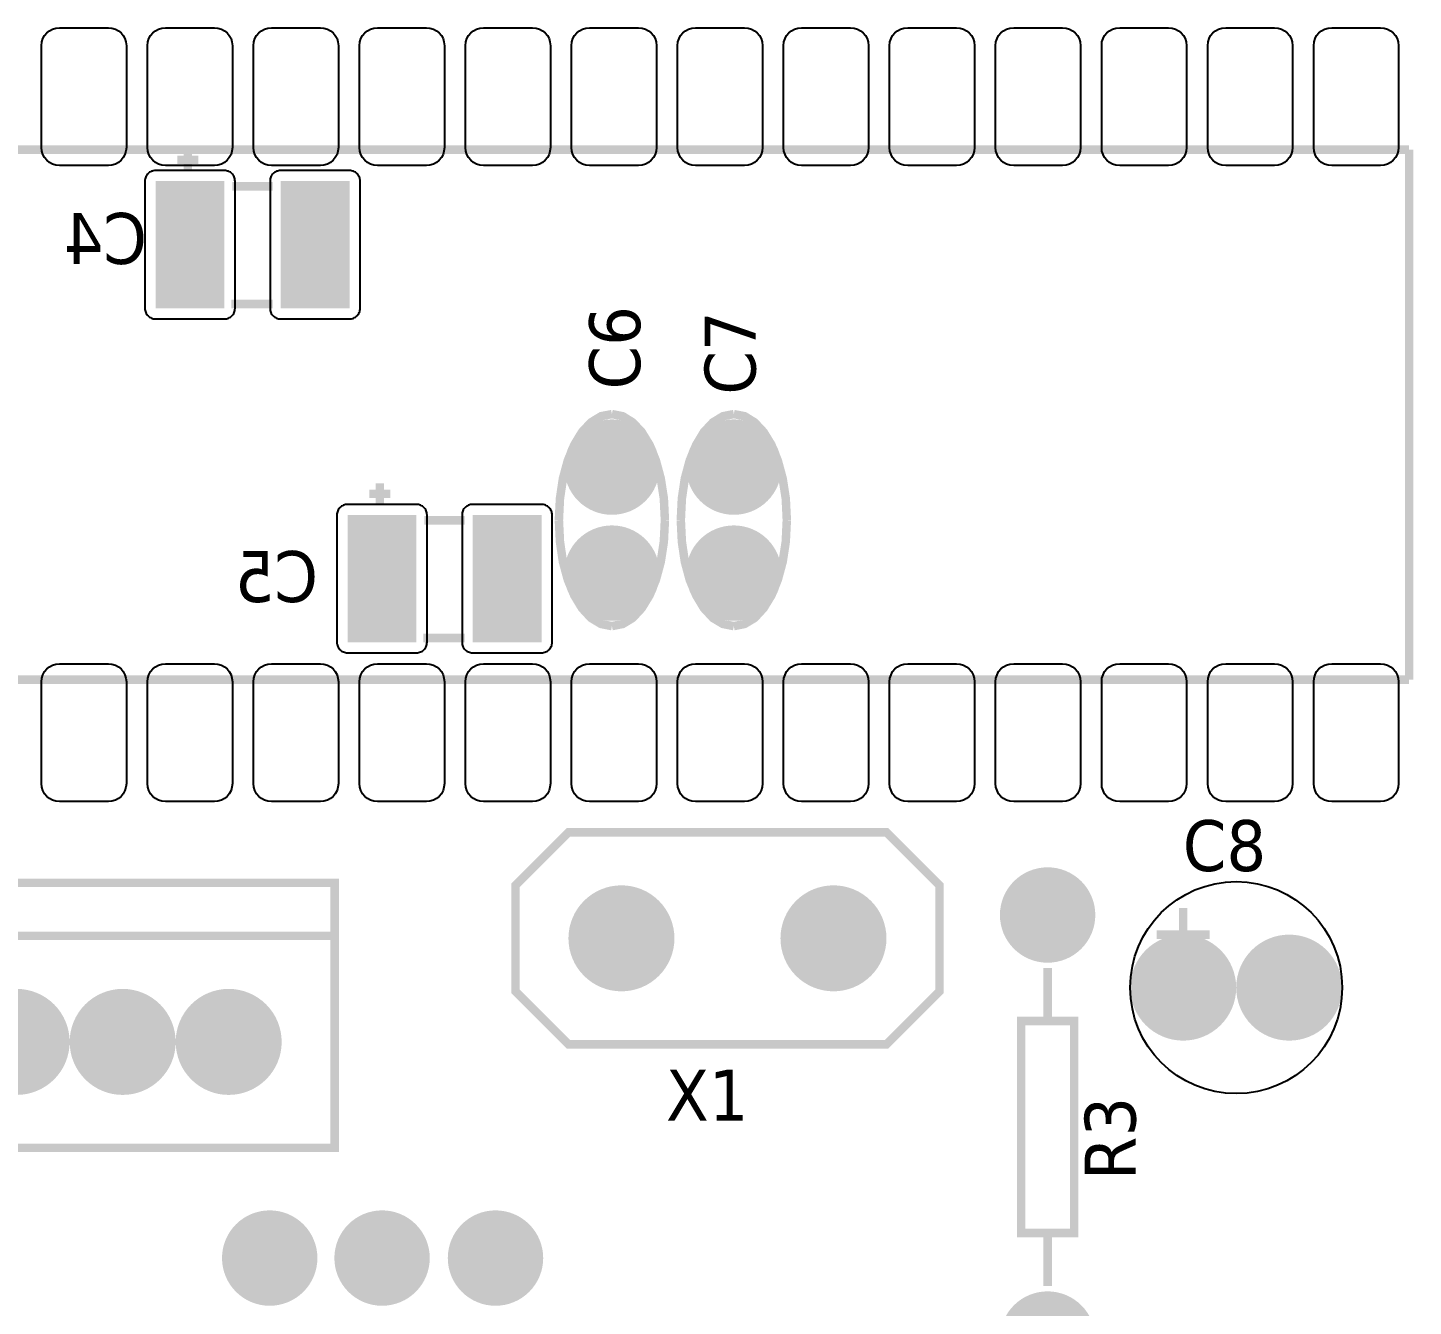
# Model space of a CAD drawing. Header units: millimetres. Extents: x 123.5 to 144.3, y 105.4 to 121.6.
# Drawn here: x 127.679 to 129.64, y 112.464 to 114.273 of the extents above; entities that cross this region are included whole.
import ezdxf

# ---------------------------------------------------------------- set-up
doc = ezdxf.new("R2010")
doc.units = ezdxf.units.MM
doc.layers.add('DESC', color=250, linetype='Continuous')
doc.styles.get("Standard").update_dxf_attribs({"font": 'tahoma.ttf'})

# ---------------------------------------------------------------- blocks, each defined once
blk = doc.blocks.new('RPAD')
blk.add_trace([(-0.5, -0.5), (-0.5, 0.5), (0.5, -0.5), (0.5, 0.5)])
blk = doc.blocks.new('EPAD')
at = {"const_width": 0.5}
blk.add_lwpolyline([(-0.25, 0, 1), (0.25, 0, 1)], format="xyb", close=True, dxfattribs=at)
blk = doc.blocks.new('scrcard')
for points in [[(128.2922, 113.8311), (128.2462, 113.8311), (128.2427, 113.8314), (128.2395, 113.8324), (128.2366, 113.8339), (128.2341, 113.836), (128.232, 113.8385), (128.2305, 113.8414), (128.2295, 113.8446), (128.2292, 113.8481), (128.2292, 113.9441), (128.2295, 113.9476), (128.2305, 113.9508), (128.232, 113.9537), (128.2341, 113.9562), (128.2366, 113.9582), (128.2395, 113.9598), (128.2427, 113.9607), (128.2462, 113.9611), (128.2922, 113.9611), (128.2956, 113.9607), (128.2989, 113.9598), (128.3017, 113.9582), (128.3042, 113.9562), (128.3063, 113.9537), (128.3079, 113.9508), (128.3088, 113.9476), (128.3092, 113.9441), (128.3092, 113.8481), (128.3088, 113.8446), (128.3079, 113.8414), (128.3063, 113.8385), (128.3042, 113.836), (128.3017, 113.8339), (128.2989, 113.8324), (128.2956, 113.8314), (128.2922, 113.8311)], [(128.3922, 113.8311), (128.3462, 113.8311), (128.3427, 113.8314), (128.3395, 113.8324), (128.3366, 113.8339), (128.3341, 113.836), (128.332, 113.8385), (128.3305, 113.8414), (128.3295, 113.8446), (128.3292, 113.8481), (128.3292, 113.9441), (128.3295, 113.9476), (128.3305, 113.9508), (128.332, 113.9537), (128.3341, 113.9562), (128.3366, 113.9582), (128.3395, 113.9598), (128.3427, 113.9607), (128.3462, 113.9611), (128.3922, 113.9611), (128.3956, 113.9607), (128.3989, 113.9598), (128.4017, 113.9582), (128.4042, 113.9562), (128.4063, 113.9537), (128.4079, 113.9508), (128.4088, 113.9476), (128.4092, 113.9441), (128.4092, 113.8481), (128.4088, 113.8446), (128.4079, 113.8414), (128.4063, 113.8385), (128.4042, 113.836), (128.4017, 113.8339), (128.3989, 113.8324), (128.3956, 113.8314), (128.3922, 113.8311)], [(128.4922, 113.8311), (128.4462, 113.8311), (128.4427, 113.8314), (128.4395, 113.8324), (128.4366, 113.8339), (128.4341, 113.836), (128.432, 113.8385), (128.4305, 113.8414), (128.4295, 113.8446), (128.4292, 113.8481), (128.4292, 113.9441), (128.4295, 113.9476), (128.4305, 113.9508), (128.432, 113.9537), (128.4341, 113.9562), (128.4366, 113.9582), (128.4395, 113.9598), (128.4427, 113.9607), (128.4462, 113.9611), (128.4922, 113.9611), (128.4956, 113.9607), (128.4989, 113.9598), (128.5017, 113.9582), (128.5042, 113.9562), (128.5063, 113.9537), (128.5079, 113.9508), (128.5088, 113.9476), (128.5092, 113.9441), (128.5092, 113.8481), (128.5088, 113.8446), (128.5079, 113.8414), (128.5063, 113.8385), (128.5042, 113.836), (128.5017, 113.8339), (128.4989, 113.8324), (128.4956, 113.8314), (128.4922, 113.8311)], [(128.5922, 113.8311), (128.5462, 113.8311), (128.5427, 113.8314), (128.5395, 113.8324), (128.5366, 113.8339), (128.5341, 113.836), (128.532, 113.8385), (128.5305, 113.8414), (128.5295, 113.8446), (128.5292, 113.8481), (128.5292, 113.9441), (128.5295, 113.9476), (128.5305, 113.9508), (128.532, 113.9537), (128.5341, 113.9562), (128.5366, 113.9582), (128.5395, 113.9598), (128.5427, 113.9607), (128.5462, 113.9611), (128.5922, 113.9611), (128.5956, 113.9607), (128.5989, 113.9598), (128.6017, 113.9582), (128.6042, 113.9562), (128.6063, 113.9537), (128.6079, 113.9508), (128.6088, 113.9476), (128.6092, 113.9441), (128.6092, 113.8481), (128.6088, 113.8446), (128.6079, 113.8414), (128.6063, 113.8385), (128.6042, 113.836), (128.6017, 113.8339), (128.5989, 113.8324), (128.5956, 113.8314), (128.5922, 113.8311)], [(128.6922, 113.8311), (128.6462, 113.8311), (128.6427, 113.8314), (128.6395, 113.8324), (128.6366, 113.8339), (128.6341, 113.836), (128.632, 113.8385), (128.6305, 113.8414), (128.6295, 113.8446), (128.6292, 113.8481), (128.6292, 113.9441), (128.6295, 113.9476), (128.6305, 113.9508), (128.632, 113.9537), (128.6341, 113.9562), (128.6366, 113.9582), (128.6395, 113.9598), (128.6427, 113.9607), (128.6462, 113.9611), (128.6922, 113.9611), (128.6956, 113.9607), (128.6989, 113.9598), (128.7017, 113.9582), (128.7042, 113.9562), (128.7063, 113.9537), (128.7079, 113.9508), (128.7088, 113.9476), (128.7092, 113.9441), (128.7092, 113.8481), (128.7088, 113.8446), (128.7079, 113.8414), (128.7063, 113.8385), (128.7042, 113.836), (128.7017, 113.8339), (128.6989, 113.8324), (128.6956, 113.8314), (128.6922, 113.8311)], [(128.7922, 113.8311), (128.7462, 113.8311), (128.7427, 113.8314), (128.7395, 113.8324), (128.7366, 113.8339), (128.7341, 113.836), (128.732, 113.8385), (128.7305, 113.8414), (128.7295, 113.8446), (128.7292, 113.8481), (128.7292, 113.9441), (128.7295, 113.9476), (128.7305, 113.9508), (128.732, 113.9537), (128.7341, 113.9562), (128.7366, 113.9582), (128.7395, 113.9598), (128.7427, 113.9607), (128.7462, 113.9611), (128.7922, 113.9611), (128.7956, 113.9607), (128.7989, 113.9598), (128.8017, 113.9582), (128.8042, 113.9562), (128.8063, 113.9537), (128.8079, 113.9508), (128.8088, 113.9476), (128.8092, 113.9441), (128.8092, 113.8481), (128.8088, 113.8446), (128.8079, 113.8414), (128.8063, 113.8385), (128.8042, 113.836), (128.8017, 113.8339), (128.7989, 113.8324), (128.7956, 113.8314), (128.7922, 113.8311)], [(128.8922, 113.8311), (128.8462, 113.8311), (128.8427, 113.8314), (128.8395, 113.8324), (128.8366, 113.8339), (128.8341, 113.836), (128.832, 113.8385), (128.8305, 113.8414), (128.8295, 113.8446), (128.8292, 113.8481), (128.8292, 113.9441), (128.8295, 113.9476), (128.8305, 113.9508), (128.832, 113.9537), (128.8341, 113.9562), (128.8366, 113.9582), (128.8395, 113.9598), (128.8427, 113.9607), (128.8462, 113.9611), (128.8922, 113.9611), (128.8956, 113.9607), (128.8989, 113.9598), (128.9017, 113.9582), (128.9042, 113.9562), (128.9063, 113.9537), (128.9079, 113.9508), (128.9088, 113.9476), (128.9092, 113.9441), (128.9092, 113.8481), (128.9088, 113.8446), (128.9079, 113.8414), (128.9063, 113.8385), (128.9042, 113.836), (128.9017, 113.8339), (128.8989, 113.8324), (128.8956, 113.8314), (128.8922, 113.8311)], [(128.9922, 113.8311), (128.9462, 113.8311), (128.9427, 113.8314), (128.9395, 113.8324), (128.9366, 113.8339), (128.9341, 113.836), (128.932, 113.8385), (128.9305, 113.8414), (128.9295, 113.8446), (128.9292, 113.8481), (128.9292, 113.9441), (128.9295, 113.9476), (128.9305, 113.9508), (128.932, 113.9537), (128.9341, 113.9562), (128.9366, 113.9582), (128.9395, 113.9598), (128.9427, 113.9607), (128.9462, 113.9611), (128.9922, 113.9611), (128.9956, 113.9607), (128.9989, 113.9598), (129.0017, 113.9582), (129.0042, 113.9562), (129.0063, 113.9537), (129.0079, 113.9508), (129.0088, 113.9476), (129.0092, 113.9441), (129.0092, 113.8481), (129.0088, 113.8446), (129.0079, 113.8414), (129.0063, 113.8385), (129.0042, 113.836), (129.0017, 113.8339), (128.9989, 113.8324), (128.9956, 113.8314), (128.9922, 113.8311)], [(129.0922, 113.8311), (129.0462, 113.8311), (129.0427, 113.8314), (129.0395, 113.8324), (129.0366, 113.8339), (129.0341, 113.836), (129.032, 113.8385), (129.0305, 113.8414), (129.0295, 113.8446), (129.0292, 113.8481), (129.0292, 113.9441), (129.0295, 113.9476), (129.0305, 113.9508), (129.032, 113.9537), (129.0341, 113.9562), (129.0366, 113.9582), (129.0395, 113.9598), (129.0427, 113.9607), (129.0462, 113.9611), (129.0922, 113.9611), (129.0956, 113.9607), (129.0989, 113.9598), (129.1017, 113.9582), (129.1042, 113.9562), (129.1063, 113.9537), (129.1079, 113.9508), (129.1088, 113.9476), (129.1092, 113.9441), (129.1092, 113.8481), (129.1088, 113.8446), (129.1079, 113.8414), (129.1063, 113.8385), (129.1042, 113.836), (129.1017, 113.8339), (129.0989, 113.8324), (129.0956, 113.8314), (129.0922, 113.8311)], [(129.1922, 113.8311), (129.1462, 113.8311), (129.1427, 113.8314), (129.1395, 113.8324), (129.1366, 113.8339), (129.1341, 113.836), (129.132, 113.8385), (129.1305, 113.8414), (129.1295, 113.8446), (129.1292, 113.8481), (129.1292, 113.9441), (129.1295, 113.9476), (129.1305, 113.9508), (129.132, 113.9537), (129.1341, 113.9562), (129.1366, 113.9582), (129.1395, 113.9598), (129.1427, 113.9607), (129.1462, 113.9611), (129.1922, 113.9611), (129.1956, 113.9607), (129.1989, 113.9598), (129.2017, 113.9582), (129.2042, 113.9562), (129.2063, 113.9537), (129.2079, 113.9508), (129.2088, 113.9476), (129.2092, 113.9441), (129.2092, 113.8481), (129.2088, 113.8446), (129.2079, 113.8414), (129.2063, 113.8385), (129.2042, 113.836), (129.2017, 113.8339), (129.1989, 113.8324), (129.1956, 113.8314), (129.1922, 113.8311)], [(129.2922, 113.8311), (129.2462, 113.8311), (129.2427, 113.8314), (129.2395, 113.8324), (129.2366, 113.8339), (129.2341, 113.836), (129.232, 113.8385), (129.2305, 113.8414), (129.2295, 113.8446), (129.2292, 113.8481), (129.2292, 113.9441), (129.2295, 113.9476), (129.2305, 113.9508), (129.232, 113.9537), (129.2341, 113.9562), (129.2366, 113.9582), (129.2395, 113.9598), (129.2427, 113.9607), (129.2462, 113.9611), (129.2922, 113.9611), (129.2956, 113.9607), (129.2989, 113.9598), (129.3017, 113.9582), (129.3042, 113.9562), (129.3063, 113.9537), (129.3079, 113.9508), (129.3088, 113.9476), (129.3092, 113.9441), (129.3092, 113.8481), (129.3088, 113.8446), (129.3079, 113.8414), (129.3063, 113.8385), (129.3042, 113.836), (129.3017, 113.8339), (129.2989, 113.8324), (129.2956, 113.8314), (129.2922, 113.8311)], [(129.3922, 113.8311), (129.3462, 113.8311), (129.3427, 113.8314), (129.3395, 113.8324), (129.3366, 113.8339), (129.3341, 113.836), (129.332, 113.8385), (129.3305, 113.8414), (129.3295, 113.8446), (129.3292, 113.8481), (129.3292, 113.9441), (129.3295, 113.9476), (129.3305, 113.9508), (129.332, 113.9537), (129.3341, 113.9562), (129.3366, 113.9582), (129.3395, 113.9598), (129.3427, 113.9607), (129.3462, 113.9611), (129.3922, 113.9611), (129.3956, 113.9607), (129.3989, 113.9598), (129.4017, 113.9582), (129.4042, 113.9562), (129.4063, 113.9537), (129.4079, 113.9508), (129.4088, 113.9476), (129.4092, 113.9441), (129.4092, 113.8481), (129.4088, 113.8446), (129.4079, 113.8414), (129.4063, 113.8385), (129.4042, 113.836), (129.4017, 113.8339), (129.3989, 113.8324), (129.3956, 113.8314), (129.3922, 113.8311)], [(129.4922, 113.8311), (129.4462, 113.8311), (129.4427, 113.8314), (129.4395, 113.8324), (129.4366, 113.8339), (129.4341, 113.836), (129.432, 113.8385), (129.4305, 113.8414), (129.4295, 113.8446), (129.4292, 113.8481), (129.4292, 113.9441), (129.4295, 113.9476), (129.4305, 113.9508), (129.432, 113.9537), (129.4341, 113.9562), (129.4366, 113.9582), (129.4395, 113.9598), (129.4427, 113.9607), (129.4462, 113.9611), (129.4922, 113.9611), (129.4956, 113.9607), (129.4989, 113.9598), (129.5017, 113.9582), (129.5042, 113.9562), (129.5063, 113.9537), (129.5079, 113.9508), (129.5088, 113.9476), (129.5092, 113.9441), (129.5092, 113.8481), (129.5088, 113.8446), (129.5079, 113.8414), (129.5063, 113.8385), (129.5042, 113.836), (129.5017, 113.8339), (129.4989, 113.8324), (129.4956, 113.8314), (129.4922, 113.8311)], [(128.4017, 113.8264), (128.3367, 113.8264), (128.3357, 113.8263), (128.3346, 113.8262), (128.3337, 113.8259), (128.3328, 113.8256), (128.3319, 113.8252), (128.3311, 113.8247), (128.3303, 113.8241), (128.3296, 113.8235), (128.3289, 113.8228), (128.3284, 113.822), (128.3279, 113.8212), (128.3275, 113.8203), (128.3271, 113.8194), (128.3269, 113.8184), (128.3267, 113.8174), (128.3267, 113.8164), (128.3267, 113.6964), (128.3267, 113.6953), (128.3269, 113.6943), (128.3271, 113.6934), (128.3275, 113.6924), (128.3279, 113.6916), (128.3284, 113.6907), (128.3289, 113.69), (128.3296, 113.6893), (128.3303, 113.6886), (128.3311, 113.6881), (128.3319, 113.6876), (128.3328, 113.6872), (128.3337, 113.6868), (128.3346, 113.6866), (128.3357, 113.6864), (128.3367, 113.6864), (128.4017, 113.6864), (128.4027, 113.6864), (128.4037, 113.6866), (128.4047, 113.6868), (128.4056, 113.6872), (128.4065, 113.6876), (128.4073, 113.6881), (128.4081, 113.6886), (128.4088, 113.6893), (128.4094, 113.69), (128.41, 113.6907), (128.4105, 113.6916), (128.4109, 113.6924), (128.4113, 113.6934), (128.4115, 113.6943), (128.4116, 113.6953), (128.4117, 113.6964), (128.4117, 113.8164), (128.4116, 113.8174), (128.4115, 113.8184), (128.4113, 113.8194), (128.4109, 113.8203), (128.4105, 113.8212), (128.41, 113.822), (128.4094, 113.8228), (128.4088, 113.8235), (128.4081, 113.8241), (128.4073, 113.8247), (128.4065, 113.8252), (128.4056, 113.8256), (128.4047, 113.8259), (128.4037, 113.8262), (128.4027, 113.8263), (128.4017, 113.8264)], [(128.5197, 113.8264), (128.4547, 113.8264), (128.4537, 113.8263), (128.4526, 113.8262), (128.4517, 113.8259), (128.4508, 113.8256), (128.4499, 113.8252), (128.4491, 113.8247), (128.4483, 113.8241), (128.4476, 113.8235), (128.4469, 113.8228), (128.4464, 113.822), (128.4459, 113.8212), (128.4455, 113.8203), (128.4451, 113.8194), (128.4449, 113.8184), (128.4447, 113.8174), (128.4447, 113.8164), (128.4447, 113.6964), (128.4447, 113.6953), (128.4449, 113.6943), (128.4451, 113.6934), (128.4455, 113.6924), (128.4459, 113.6916), (128.4464, 113.6907), (128.4469, 113.69), (128.4476, 113.6893), (128.4483, 113.6886), (128.4491, 113.6881), (128.4499, 113.6876), (128.4508, 113.6872), (128.4517, 113.6868), (128.4526, 113.6866), (128.4537, 113.6864), (128.4547, 113.6864), (128.5197, 113.6864), (128.5207, 113.6864), (128.5217, 113.6866), (128.5227, 113.6868), (128.5236, 113.6872), (128.5245, 113.6876), (128.5253, 113.6881), (128.5261, 113.6886), (128.5268, 113.6893), (128.5274, 113.69), (128.528, 113.6907), (128.5285, 113.6916), (128.5289, 113.6924), (128.5293, 113.6934), (128.5295, 113.6943), (128.5296, 113.6953), (128.5297, 113.6964), (128.5297, 113.8164), (128.5296, 113.8174), (128.5295, 113.8184), (128.5293, 113.8194), (128.5289, 113.8203), (128.5285, 113.8212), (128.528, 113.822), (128.5274, 113.8228), (128.5268, 113.8235), (128.5261, 113.8241), (128.5253, 113.8247), (128.5245, 113.8252), (128.5236, 113.8256), (128.5227, 113.8259), (128.5217, 113.8262), (128.5207, 113.8263), (128.5197, 113.8264)], [(128.5828, 113.5114), (128.5178, 113.5114), (128.5168, 113.5114), (128.5158, 113.5112), (128.5148, 113.511), (128.5139, 113.5107), (128.513, 113.5102), (128.5122, 113.5097), (128.5114, 113.5092), (128.5107, 113.5085), (128.51, 113.5078), (128.5095, 113.5071), (128.509, 113.5062), (128.5086, 113.5054), (128.5082, 113.5044), (128.508, 113.5035), (128.5078, 113.5025), (128.5078, 113.5014), (128.5078, 113.3814), (128.5078, 113.3804), (128.508, 113.3794), (128.5082, 113.3784), (128.5086, 113.3775), (128.509, 113.3766), (128.5095, 113.3758), (128.51, 113.375), (128.5107, 113.3743), (128.5114, 113.3737), (128.5122, 113.3731), (128.513, 113.3726), (128.5139, 113.3722), (128.5148, 113.3719), (128.5158, 113.3716), (128.5168, 113.3715), (128.5178, 113.3714), (128.5828, 113.3714), (128.5838, 113.3715), (128.5848, 113.3716), (128.5858, 113.3719), (128.5867, 113.3722), (128.5876, 113.3726), (128.5884, 113.3731), (128.5892, 113.3737), (128.5899, 113.3743), (128.5905, 113.375), (128.5911, 113.3758), (128.5916, 113.3766), (128.592, 113.3775), (128.5924, 113.3784), (128.5926, 113.3794), (128.5927, 113.3804), (128.5928, 113.3814), (128.5928, 113.5014), (128.5927, 113.5025), (128.5926, 113.5035), (128.5924, 113.5044), (128.592, 113.5054), (128.5916, 113.5062), (128.5911, 113.5071), (128.5905, 113.5078), (128.5899, 113.5085), (128.5892, 113.5092), (128.5884, 113.5097), (128.5876, 113.5102), (128.5867, 113.5107), (128.5858, 113.511), (128.5848, 113.5112), (128.5838, 113.5114), (128.5828, 113.5114)], [(128.7008, 113.5114), (128.6358, 113.5114), (128.6348, 113.5114), (128.6338, 113.5112), (128.6328, 113.511), (128.6319, 113.5107), (128.631, 113.5102), (128.6302, 113.5097), (128.6294, 113.5092), (128.6287, 113.5085), (128.628, 113.5078), (128.6275, 113.5071), (128.627, 113.5062), (128.6266, 113.5054), (128.6262, 113.5044), (128.626, 113.5035), (128.6258, 113.5025), (128.6258, 113.5014), (128.6258, 113.3814), (128.6258, 113.3804), (128.626, 113.3794), (128.6262, 113.3784), (128.6266, 113.3775), (128.627, 113.3766), (128.6275, 113.3758), (128.628, 113.375), (128.6287, 113.3743), (128.6294, 113.3737), (128.6302, 113.3731), (128.631, 113.3726), (128.6319, 113.3722), (128.6328, 113.3719), (128.6338, 113.3716), (128.6348, 113.3715), (128.6358, 113.3714), (128.7008, 113.3714), (128.7018, 113.3715), (128.7028, 113.3716), (128.7038, 113.3719), (128.7047, 113.3722), (128.7056, 113.3726), (128.7064, 113.3731), (128.7072, 113.3737), (128.7079, 113.3743), (128.7085, 113.375), (128.7091, 113.3758), (128.7096, 113.3766), (128.71, 113.3775), (128.7104, 113.3784), (128.7106, 113.3794), (128.7107, 113.3804), (128.7108, 113.3814), (128.7108, 113.5014), (128.7107, 113.5025), (128.7106, 113.5035), (128.7104, 113.5044), (128.71, 113.5054), (128.7096, 113.5062), (128.7091, 113.5071), (128.7085, 113.5078), (128.7079, 113.5085), (128.7072, 113.5092), (128.7064, 113.5097), (128.7056, 113.5102), (128.7047, 113.5107), (128.7038, 113.511), (128.7028, 113.5112), (128.7018, 113.5114), (128.7008, 113.5114)], [(128.2462, 113.3611), (128.2922, 113.3611), (128.2956, 113.3607), (128.2989, 113.3598), (128.3017, 113.3582), (128.3042, 113.3562), (128.3063, 113.3537), (128.3079, 113.3508), (128.3088, 113.3476), (128.3092, 113.3441), (128.3092, 113.2481), (128.3088, 113.2446), (128.3079, 113.2414), (128.3063, 113.2385), (128.3042, 113.236), (128.3017, 113.2339), (128.2989, 113.2324), (128.2956, 113.2314), (128.2922, 113.2311), (128.2462, 113.2311), (128.2427, 113.2314), (128.2395, 113.2324), (128.2366, 113.2339), (128.2341, 113.236), (128.232, 113.2385), (128.2305, 113.2414), (128.2295, 113.2446), (128.2292, 113.2481), (128.2292, 113.3441), (128.2295, 113.3476), (128.2305, 113.3508), (128.232, 113.3537), (128.2341, 113.3562), (128.2366, 113.3582), (128.2395, 113.3598), (128.2427, 113.3607), (128.2462, 113.3611)], [(128.3462, 113.3611), (128.3922, 113.3611), (128.3956, 113.3607), (128.3989, 113.3598), (128.4017, 113.3582), (128.4042, 113.3562), (128.4063, 113.3537), (128.4079, 113.3508), (128.4088, 113.3476), (128.4092, 113.3441), (128.4092, 113.2481), (128.4088, 113.2446), (128.4079, 113.2414), (128.4063, 113.2385), (128.4042, 113.236), (128.4017, 113.2339), (128.3989, 113.2324), (128.3956, 113.2314), (128.3922, 113.2311), (128.3462, 113.2311), (128.3427, 113.2314), (128.3395, 113.2324), (128.3366, 113.2339), (128.3341, 113.236), (128.332, 113.2385), (128.3305, 113.2414), (128.3295, 113.2446), (128.3292, 113.2481), (128.3292, 113.3441), (128.3295, 113.3476), (128.3305, 113.3508), (128.332, 113.3537), (128.3341, 113.3562), (128.3366, 113.3582), (128.3395, 113.3598), (128.3427, 113.3607), (128.3462, 113.3611)], [(128.4462, 113.3611), (128.4922, 113.3611), (128.4956, 113.3607), (128.4989, 113.3598), (128.5017, 113.3582), (128.5042, 113.3562), (128.5063, 113.3537), (128.5079, 113.3508), (128.5088, 113.3476), (128.5092, 113.3441), (128.5092, 113.2481), (128.5088, 113.2446), (128.5079, 113.2414), (128.5063, 113.2385), (128.5042, 113.236), (128.5017, 113.2339), (128.4989, 113.2324), (128.4956, 113.2314), (128.4922, 113.2311), (128.4462, 113.2311), (128.4427, 113.2314), (128.4395, 113.2324), (128.4366, 113.2339), (128.4341, 113.236), (128.432, 113.2385), (128.4305, 113.2414), (128.4295, 113.2446), (128.4292, 113.2481), (128.4292, 113.3441), (128.4295, 113.3476), (128.4305, 113.3508), (128.432, 113.3537), (128.4341, 113.3562), (128.4366, 113.3582), (128.4395, 113.3598), (128.4427, 113.3607), (128.4462, 113.3611)], [(128.5462, 113.3611), (128.5922, 113.3611), (128.5956, 113.3607), (128.5989, 113.3598), (128.6017, 113.3582), (128.6042, 113.3562), (128.6063, 113.3537), (128.6079, 113.3508), (128.6088, 113.3476), (128.6092, 113.3441), (128.6092, 113.2481), (128.6088, 113.2446), (128.6079, 113.2414), (128.6063, 113.2385), (128.6042, 113.236), (128.6017, 113.2339), (128.5989, 113.2324), (128.5956, 113.2314), (128.5922, 113.2311), (128.5462, 113.2311), (128.5427, 113.2314), (128.5395, 113.2324), (128.5366, 113.2339), (128.5341, 113.236), (128.532, 113.2385), (128.5305, 113.2414), (128.5295, 113.2446), (128.5292, 113.2481), (128.5292, 113.3441), (128.5295, 113.3476), (128.5305, 113.3508), (128.532, 113.3537), (128.5341, 113.3562), (128.5366, 113.3582), (128.5395, 113.3598), (128.5427, 113.3607), (128.5462, 113.3611)], [(128.6462, 113.3611), (128.6922, 113.3611), (128.6956, 113.3607), (128.6989, 113.3598), (128.7017, 113.3582), (128.7042, 113.3562), (128.7063, 113.3537), (128.7079, 113.3508), (128.7088, 113.3476), (128.7092, 113.3441), (128.7092, 113.2481), (128.7088, 113.2446), (128.7079, 113.2414), (128.7063, 113.2385), (128.7042, 113.236), (128.7017, 113.2339), (128.6989, 113.2324), (128.6956, 113.2314), (128.6922, 113.2311), (128.6462, 113.2311), (128.6427, 113.2314), (128.6395, 113.2324), (128.6366, 113.2339), (128.6341, 113.236), (128.632, 113.2385), (128.6305, 113.2414), (128.6295, 113.2446), (128.6292, 113.2481), (128.6292, 113.3441), (128.6295, 113.3476), (128.6305, 113.3508), (128.632, 113.3537), (128.6341, 113.3562), (128.6366, 113.3582), (128.6395, 113.3598), (128.6427, 113.3607), (128.6462, 113.3611)], [(128.7462, 113.3611), (128.7922, 113.3611), (128.7956, 113.3607), (128.7989, 113.3598), (128.8017, 113.3582), (128.8042, 113.3562), (128.8063, 113.3537), (128.8079, 113.3508), (128.8088, 113.3476), (128.8092, 113.3441), (128.8092, 113.2481), (128.8088, 113.2446), (128.8079, 113.2414), (128.8063, 113.2385), (128.8042, 113.236), (128.8017, 113.2339), (128.7989, 113.2324), (128.7956, 113.2314), (128.7922, 113.2311), (128.7462, 113.2311), (128.7427, 113.2314), (128.7395, 113.2324), (128.7366, 113.2339), (128.7341, 113.236), (128.732, 113.2385), (128.7305, 113.2414), (128.7295, 113.2446), (128.7292, 113.2481), (128.7292, 113.3441), (128.7295, 113.3476), (128.7305, 113.3508), (128.732, 113.3537), (128.7341, 113.3562), (128.7366, 113.3582), (128.7395, 113.3598), (128.7427, 113.3607), (128.7462, 113.3611)], [(128.8462, 113.3611), (128.8922, 113.3611), (128.8956, 113.3607), (128.8989, 113.3598), (128.9017, 113.3582), (128.9042, 113.3562), (128.9063, 113.3537), (128.9079, 113.3508), (128.9088, 113.3476), (128.9092, 113.3441), (128.9092, 113.2481), (128.9088, 113.2446), (128.9079, 113.2414), (128.9063, 113.2385), (128.9042, 113.236), (128.9017, 113.2339), (128.8989, 113.2324), (128.8956, 113.2314), (128.8922, 113.2311), (128.8462, 113.2311), (128.8427, 113.2314), (128.8395, 113.2324), (128.8366, 113.2339), (128.8341, 113.236), (128.832, 113.2385), (128.8305, 113.2414), (128.8295, 113.2446), (128.8292, 113.2481), (128.8292, 113.3441), (128.8295, 113.3476), (128.8305, 113.3508), (128.832, 113.3537), (128.8341, 113.3562), (128.8366, 113.3582), (128.8395, 113.3598), (128.8427, 113.3607), (128.8462, 113.3611)], [(128.9462, 113.3611), (128.9922, 113.3611), (128.9956, 113.3607), (128.9989, 113.3598), (129.0017, 113.3582), (129.0042, 113.3562), (129.0063, 113.3537), (129.0079, 113.3508), (129.0088, 113.3476), (129.0092, 113.3441), (129.0092, 113.2481), (129.0088, 113.2446), (129.0079, 113.2414), (129.0063, 113.2385), (129.0042, 113.236), (129.0017, 113.2339), (128.9989, 113.2324), (128.9956, 113.2314), (128.9922, 113.2311), (128.9462, 113.2311), (128.9427, 113.2314), (128.9395, 113.2324), (128.9366, 113.2339), (128.9341, 113.236), (128.932, 113.2385), (128.9305, 113.2414), (128.9295, 113.2446), (128.9292, 113.2481), (128.9292, 113.3441), (128.9295, 113.3476), (128.9305, 113.3508), (128.932, 113.3537), (128.9341, 113.3562), (128.9366, 113.3582), (128.9395, 113.3598), (128.9427, 113.3607), (128.9462, 113.3611)], [(129.0462, 113.3611), (129.0922, 113.3611), (129.0956, 113.3607), (129.0989, 113.3598), (129.1017, 113.3582), (129.1042, 113.3562), (129.1063, 113.3537), (129.1079, 113.3508), (129.1088, 113.3476), (129.1092, 113.3441), (129.1092, 113.2481), (129.1088, 113.2446), (129.1079, 113.2414), (129.1063, 113.2385), (129.1042, 113.236), (129.1017, 113.2339), (129.0989, 113.2324), (129.0956, 113.2314), (129.0922, 113.2311), (129.0462, 113.2311), (129.0427, 113.2314), (129.0395, 113.2324), (129.0366, 113.2339), (129.0341, 113.236), (129.032, 113.2385), (129.0305, 113.2414), (129.0295, 113.2446), (129.0292, 113.2481), (129.0292, 113.3441), (129.0295, 113.3476), (129.0305, 113.3508), (129.032, 113.3537), (129.0341, 113.3562), (129.0366, 113.3582), (129.0395, 113.3598), (129.0427, 113.3607), (129.0462, 113.3611)], [(129.1462, 113.3611), (129.1922, 113.3611), (129.1956, 113.3607), (129.1989, 113.3598), (129.2017, 113.3582), (129.2042, 113.3562), (129.2063, 113.3537), (129.2079, 113.3508), (129.2088, 113.3476), (129.2092, 113.3441), (129.2092, 113.2481), (129.2088, 113.2446), (129.2079, 113.2414), (129.2063, 113.2385), (129.2042, 113.236), (129.2017, 113.2339), (129.1989, 113.2324), (129.1956, 113.2314), (129.1922, 113.2311), (129.1462, 113.2311), (129.1427, 113.2314), (129.1395, 113.2324), (129.1366, 113.2339), (129.1341, 113.236), (129.132, 113.2385), (129.1305, 113.2414), (129.1295, 113.2446), (129.1292, 113.2481), (129.1292, 113.3441), (129.1295, 113.3476), (129.1305, 113.3508), (129.132, 113.3537), (129.1341, 113.3562), (129.1366, 113.3582), (129.1395, 113.3598), (129.1427, 113.3607), (129.1462, 113.3611)], [(129.2462, 113.3611), (129.2922, 113.3611), (129.2956, 113.3607), (129.2989, 113.3598), (129.3017, 113.3582), (129.3042, 113.3562), (129.3063, 113.3537), (129.3079, 113.3508), (129.3088, 113.3476), (129.3092, 113.3441), (129.3092, 113.2481), (129.3088, 113.2446), (129.3079, 113.2414), (129.3063, 113.2385), (129.3042, 113.236), (129.3017, 113.2339), (129.2989, 113.2324), (129.2956, 113.2314), (129.2922, 113.2311), (129.2462, 113.2311), (129.2427, 113.2314), (129.2395, 113.2324), (129.2366, 113.2339), (129.2341, 113.236), (129.232, 113.2385), (129.2305, 113.2414), (129.2295, 113.2446), (129.2292, 113.2481), (129.2292, 113.3441), (129.2295, 113.3476), (129.2305, 113.3508), (129.232, 113.3537), (129.2341, 113.3562), (129.2366, 113.3582), (129.2395, 113.3598), (129.2427, 113.3607), (129.2462, 113.3611)], [(129.3462, 113.3611), (129.3922, 113.3611), (129.3956, 113.3607), (129.3989, 113.3598), (129.4017, 113.3582), (129.4042, 113.3562), (129.4063, 113.3537), (129.4079, 113.3508), (129.4088, 113.3476), (129.4092, 113.3441), (129.4092, 113.2481), (129.4088, 113.2446), (129.4079, 113.2414), (129.4063, 113.2385), (129.4042, 113.236), (129.4017, 113.2339), (129.3989, 113.2324), (129.3956, 113.2314), (129.3922, 113.2311), (129.3462, 113.2311), (129.3427, 113.2314), (129.3395, 113.2324), (129.3366, 113.2339), (129.3341, 113.236), (129.332, 113.2385), (129.3305, 113.2414), (129.3295, 113.2446), (129.3292, 113.2481), (129.3292, 113.3441), (129.3295, 113.3476), (129.3305, 113.3508), (129.332, 113.3537), (129.3341, 113.3562), (129.3366, 113.3582), (129.3395, 113.3598), (129.3427, 113.3607), (129.3462, 113.3611)], [(129.4462, 113.3611), (129.4922, 113.3611), (129.4956, 113.3607), (129.4989, 113.3598), (129.5017, 113.3582), (129.5042, 113.3562), (129.5063, 113.3537), (129.5079, 113.3508), (129.5088, 113.3476), (129.5092, 113.3441), (129.5092, 113.2481), (129.5088, 113.2446), (129.5079, 113.2414), (129.5063, 113.2385), (129.5042, 113.236), (129.5017, 113.2339), (129.4989, 113.2324), (129.4956, 113.2314), (129.4922, 113.2311), (129.4462, 113.2311), (129.4427, 113.2314), (129.4395, 113.2324), (129.4366, 113.2339), (129.4341, 113.236), (129.432, 113.2385), (129.4305, 113.2414), (129.4295, 113.2446), (129.4292, 113.2481), (129.4292, 113.3441), (129.4295, 113.3476), (129.4305, 113.3508), (129.432, 113.3537), (129.4341, 113.3562), (129.4366, 113.3582), (129.4395, 113.3598), (129.4427, 113.3607), (129.4462, 113.3611)]]:
    blk.add_lwpolyline(points, close=True)
at = {"const_width": 0.008}
for points in [[(127.5192, 113.8461), (129.5192, 113.8461)], [(127.5192, 113.8461), (129.5192, 113.8461)], [(127.5192, 113.8461), (129.5192, 113.8461)], [(128.3672, 113.8264), (128.3672, 113.8464)], [(128.3672, 113.8264), (128.3672, 113.8464)], [(128.3672, 113.8264), (128.3672, 113.8464)], [(129.5192, 113.8461), (129.5192, 113.3461)], [(129.5192, 113.8461), (129.5192, 113.3461)], [(129.5192, 113.8461), (129.5192, 113.3461)], [(128.3772, 113.8364), (128.3572, 113.8364)], [(128.3772, 113.8364), (128.3572, 113.8364)], [(128.3772, 113.8364), (128.3572, 113.8364)], [(128.4472, 113.8114), (128.4092, 113.8114)], [(128.4472, 113.8114), (128.4092, 113.8114)], [(128.4472, 113.8114), (128.4092, 113.8114)], [(128.4472, 113.7004), (128.4082, 113.7004)], [(128.4472, 113.7004), (128.4082, 113.7004)], [(128.4472, 113.7004), (128.4082, 113.7004)], [(128.7672, 113.5966), (128.757, 113.5946), (128.7475, 113.5888), (128.739, 113.5797), (128.7317, 113.5676), (128.7256, 113.5528), (128.721, 113.5358), (128.7182, 113.517), (128.7172, 113.4966)], [(128.7672, 113.5966), (128.757, 113.5946), (128.7475, 113.5888), (128.739, 113.5797), (128.7317, 113.5676), (128.7256, 113.5528), (128.721, 113.5358), (128.7182, 113.517), (128.7172, 113.4966)], [(128.7672, 113.5966), (128.757, 113.5946), (128.7475, 113.5888), (128.739, 113.5797), (128.7317, 113.5676), (128.7256, 113.5528), (128.721, 113.5358), (128.7182, 113.517), (128.7172, 113.4966)], [(128.7672, 113.5966), (128.7774, 113.5946), (128.7868, 113.5888), (128.7953, 113.5797), (128.8027, 113.5676), (128.8087, 113.5528), (128.8133, 113.5358), (128.8162, 113.517), (128.8172, 113.4966)], [(128.7672, 113.5966), (128.7774, 113.5946), (128.7868, 113.5888), (128.7953, 113.5797), (128.8027, 113.5676), (128.8087, 113.5528), (128.8133, 113.5358), (128.8162, 113.517), (128.8172, 113.4966)], [(128.7672, 113.5966), (128.7774, 113.5946), (128.7868, 113.5888), (128.7953, 113.5797), (128.8027, 113.5676), (128.8087, 113.5528), (128.8133, 113.5358), (128.8162, 113.517), (128.8172, 113.4966)], [(128.8822, 113.5966), (128.872, 113.5946), (128.8625, 113.5888), (128.854, 113.5797), (128.8467, 113.5676), (128.8406, 113.5528), (128.836, 113.5358), (128.8332, 113.517), (128.8322, 113.4966)], [(128.8822, 113.5966), (128.872, 113.5946), (128.8625, 113.5888), (128.854, 113.5797), (128.8467, 113.5676), (128.8406, 113.5528), (128.836, 113.5358), (128.8332, 113.517), (128.8322, 113.4966)], [(128.8822, 113.5966), (128.872, 113.5946), (128.8625, 113.5888), (128.854, 113.5797), (128.8467, 113.5676), (128.8406, 113.5528), (128.836, 113.5358), (128.8332, 113.517), (128.8322, 113.4966)], [(128.8822, 113.5966), (128.8924, 113.5946), (128.9018, 113.5888), (128.9103, 113.5797), (128.9177, 113.5676), (128.9237, 113.5528), (128.9283, 113.5358), (128.9312, 113.517), (128.9322, 113.4966)], [(128.8822, 113.5966), (128.8924, 113.5946), (128.9018, 113.5888), (128.9103, 113.5797), (128.9177, 113.5676), (128.9237, 113.5528), (128.9283, 113.5358), (128.9312, 113.517), (128.9322, 113.4966)], [(128.8822, 113.5966), (128.8924, 113.5946), (128.9018, 113.5888), (128.9103, 113.5797), (128.9177, 113.5676), (128.9237, 113.5528), (128.9283, 113.5358), (128.9312, 113.517), (128.9322, 113.4966)], [(128.5483, 113.5114), (128.5483, 113.5314)], [(128.5483, 113.5114), (128.5483, 113.5314)], [(128.5483, 113.5114), (128.5483, 113.5314)], [(128.5583, 113.5214), (128.5383, 113.5214)], [(128.5583, 113.5214), (128.5383, 113.5214)], [(128.5583, 113.5214), (128.5383, 113.5214)], [(128.6283, 113.4964), (128.5903, 113.4964)], [(128.6283, 113.4964), (128.5903, 113.4964)], [(128.6283, 113.4964), (128.5903, 113.4964)], [(128.7672, 113.3966), (128.757, 113.3986), (128.7475, 113.4043), (128.739, 113.4135), (128.7317, 113.4256), (128.7256, 113.4403), (128.721, 113.4573), (128.7182, 113.4762), (128.7172, 113.4966)], [(128.7672, 113.3966), (128.757, 113.3986), (128.7475, 113.4043), (128.739, 113.4135), (128.7317, 113.4256), (128.7256, 113.4403), (128.721, 113.4573), (128.7182, 113.4762), (128.7172, 113.4966)], [(128.7672, 113.3966), (128.757, 113.3986), (128.7475, 113.4043), (128.739, 113.4135), (128.7317, 113.4256), (128.7256, 113.4403), (128.721, 113.4573), (128.7182, 113.4762), (128.7172, 113.4966)], [(128.7672, 113.3966), (128.7774, 113.3986), (128.7868, 113.4043), (128.7953, 113.4135), (128.8027, 113.4256), (128.8087, 113.4403), (128.8133, 113.4573), (128.8162, 113.4762), (128.8172, 113.4966)], [(128.7672, 113.3966), (128.7774, 113.3986), (128.7868, 113.4043), (128.7953, 113.4135), (128.8027, 113.4256), (128.8087, 113.4403), (128.8133, 113.4573), (128.8162, 113.4762), (128.8172, 113.4966)], [(128.7672, 113.3966), (128.7774, 113.3986), (128.7868, 113.4043), (128.7953, 113.4135), (128.8027, 113.4256), (128.8087, 113.4403), (128.8133, 113.4573), (128.8162, 113.4762), (128.8172, 113.4966)], [(128.8822, 113.3966), (128.872, 113.3986), (128.8625, 113.4043), (128.854, 113.4135), (128.8467, 113.4256), (128.8406, 113.4403), (128.836, 113.4573), (128.8332, 113.4762), (128.8322, 113.4966)], [(128.8822, 113.3966), (128.872, 113.3986), (128.8625, 113.4043), (128.854, 113.4135), (128.8467, 113.4256), (128.8406, 113.4403), (128.836, 113.4573), (128.8332, 113.4762), (128.8322, 113.4966)], [(128.8822, 113.3966), (128.872, 113.3986), (128.8625, 113.4043), (128.854, 113.4135), (128.8467, 113.4256), (128.8406, 113.4403), (128.836, 113.4573), (128.8332, 113.4762), (128.8322, 113.4966)], [(128.8822, 113.3966), (128.8924, 113.3986), (128.9018, 113.4043), (128.9103, 113.4135), (128.9177, 113.4256), (128.9237, 113.4403), (128.9283, 113.4573), (128.9312, 113.4762), (128.9322, 113.4966)], [(128.8822, 113.3966), (128.8924, 113.3986), (128.9018, 113.4043), (128.9103, 113.4135), (128.9177, 113.4256), (128.9237, 113.4403), (128.9283, 113.4573), (128.9312, 113.4762), (128.9322, 113.4966)], [(128.8822, 113.3966), (128.8924, 113.3986), (128.9018, 113.4043), (128.9103, 113.4135), (128.9177, 113.4256), (128.9237, 113.4403), (128.9283, 113.4573), (128.9312, 113.4762), (128.9322, 113.4966)], [(128.6283, 113.3854), (128.5893, 113.3854)], [(128.6283, 113.3854), (128.5893, 113.3854)], [(128.6283, 113.3854), (128.5893, 113.3854)], [(127.5192, 113.3461), (129.5192, 113.3461)], [(127.5192, 113.3461), (129.5192, 113.3461)], [(127.5192, 113.3461), (129.5192, 113.3461)], [(128.7262, 113.2021), (129.0262, 113.2021), (129.0762, 113.1521), (129.0762, 113.0521), (129.0262, 113.0021), (128.7262, 113.0021), (128.6762, 113.0521), (128.6762, 113.1521), (128.7262, 113.2021)], [(128.7262, 113.2021), (129.0262, 113.2021), (129.0762, 113.1521), (129.0762, 113.0521), (129.0262, 113.0021), (128.7262, 113.0021), (128.6762, 113.0521), (128.6762, 113.1521), (128.7262, 113.2021)], [(128.7262, 113.2021), (129.0262, 113.2021), (129.0762, 113.1521), (129.0762, 113.0521), (129.0262, 113.0021), (128.7262, 113.0021), (128.6762, 113.0521), (128.6762, 113.1521), (128.7262, 113.2021)], [(127.6057, 112.9044), (128.5057, 112.9044), (128.5057, 113.1544), (127.6057, 113.1544), (127.6057, 112.9044)], [(127.6057, 112.9044), (128.5057, 112.9044), (128.5057, 113.1544), (127.6057, 113.1544), (127.6057, 112.9044)], [(127.6057, 112.9044), (128.5057, 112.9044), (128.5057, 113.1544), (127.6057, 113.1544), (127.6057, 112.9044)], [(129.3061, 113.1306), (129.3061, 113.0806)], [(129.3061, 113.1306), (129.3061, 113.0806)], [(129.3061, 113.1306), (129.3061, 113.0806)], [(129.2811, 113.1056), (129.3311, 113.1056)], [(129.2811, 113.1056), (129.3311, 113.1056)], [(129.2811, 113.1056), (129.3311, 113.1056)], [(127.6057, 113.1044), (128.5057, 113.1044)], [(127.6057, 113.1044), (128.5057, 113.1044)], [(127.6057, 113.1044), (128.5057, 113.1044)], [(129.1782, 113.0741), (129.1782, 113.0241)], [(129.1782, 113.0741), (129.1782, 113.0241)], [(129.1782, 113.0741), (129.1782, 113.0241)], [(129.1532, 112.8241), (129.2032, 112.8241), (129.2032, 113.0241), (129.1532, 113.0241), (129.1532, 112.8241)], [(129.1532, 112.8241), (129.2032, 112.8241), (129.2032, 113.0241), (129.1532, 113.0241), (129.1532, 112.8241)], [(129.1532, 112.8241), (129.2032, 112.8241), (129.2032, 113.0241), (129.1532, 113.0241), (129.1532, 112.8241)], [(129.1782, 112.8241), (129.1782, 112.7741)], [(129.1782, 112.8241), (129.1782, 112.7741)], [(129.1782, 112.8241), (129.1782, 112.7741)]]:
    blk.add_lwpolyline(points, dxfattribs=at)
blk.add_circle((129.3561, 113.0556), 0.1)
blk.add_circle((129.3561, 113.0556), 0.1)
blk.add_circle((129.3561, 113.0556), 0.1)
for name, p, xscale, yscale in [('RPAD', (128.3692, 113.7564), 0.065, 0.12), ('RPAD', (128.4872, 113.7564), 0.065, 0.12), ('EPAD', (128.7672, 113.5466), 0.09, 0.09), ('EPAD', (128.8822, 113.5466), 0.09, 0.09), ('RPAD', (128.5503, 113.4414), 0.065, 0.12), ('RPAD', (128.6683, 113.4414), 0.065, 0.12), ('EPAD', (128.7672, 113.4466), 0.09, 0.09), ('EPAD', (128.8822, 113.4466), 0.09, 0.09), ('EPAD', (129.1782, 113.1241), 0.09, 0.09), ('EPAD', (128.7762, 113.1021), 0.1, 0.1), ('EPAD', (128.9762, 113.1021), 0.1, 0.1), ('EPAD', (129.3061, 113.0556), 0.1, 0.1), ('EPAD', (129.4061, 113.0556), 0.1, 0.1), ('EPAD', (128.2057, 113.0044), 0.1, 0.1), ('EPAD', (128.3057, 113.0044), 0.1, 0.1), ('EPAD', (128.4057, 113.0044), 0.1, 0.1), ('EPAD', (128.4444, 112.8005), 0.09, 0.09), ('EPAD', (128.5504, 112.8005), 0.09, 0.09), ('EPAD', (128.6574, 112.8005), 0.09, 0.09), ('EPAD', (129.1782, 112.7241), 0.09, 0.09)]:
    blk.add_blockref(name, p, dxfattribs=dict(xscale=xscale, yscale=yscale))
at = {"text_generation_flag": 2, "width": 1.041667}
for s, p in [('C4', (128.3286, 113.7383)), ('C4', (128.3286, 113.7383)), ('C4', (128.3286, 113.7383)), ('C5', (128.49, 113.4194)), ('C5', (128.49, 113.4194)), ('C5', (128.49, 113.4194))]:
    blk.add_text(s, height=0.048, dxfattribs=at).set_placement(p)
at = {"width": 1.041667}
for s, p in [('C6', (128.7938, 113.6198)), ('C6', (128.7938, 113.6198)), ('C6', (128.7938, 113.6198)), ('C7', (128.9027, 113.6149)), ('C7', (128.9027, 113.6149)), ('C7', (128.9027, 113.6149)), ('R3', (129.2612, 112.8741)), ('R3', (129.2612, 112.8741)), ('R3', (129.2612, 112.8741))]:
    blk.add_text(s, height=0.048, rotation=90, dxfattribs=at).set_placement(p)
for s, p in [('C8', (129.3057, 113.1656)), ('C8', (129.3057, 113.1656)), ('C8', (129.3057, 113.1656)), ('X1', (128.8182, 112.9301)), ('X1', (128.8182, 112.9301)), ('X1', (128.8182, 112.9301))]:
    blk.add_text(s, height=0.048, dxfattribs=at).set_placement(p)

msp = doc.modelspace()

# ---------------------------------------------------------------- block references
at = {"layer": 'DESC', "xscale": 1.5, "yscale": 1.5, "zscale": 1.5}
msp.add_blockref('scrcard', (-64.6448, -56.6689), dxfattribs=at)

doc.saveas('drawing.dxf')
